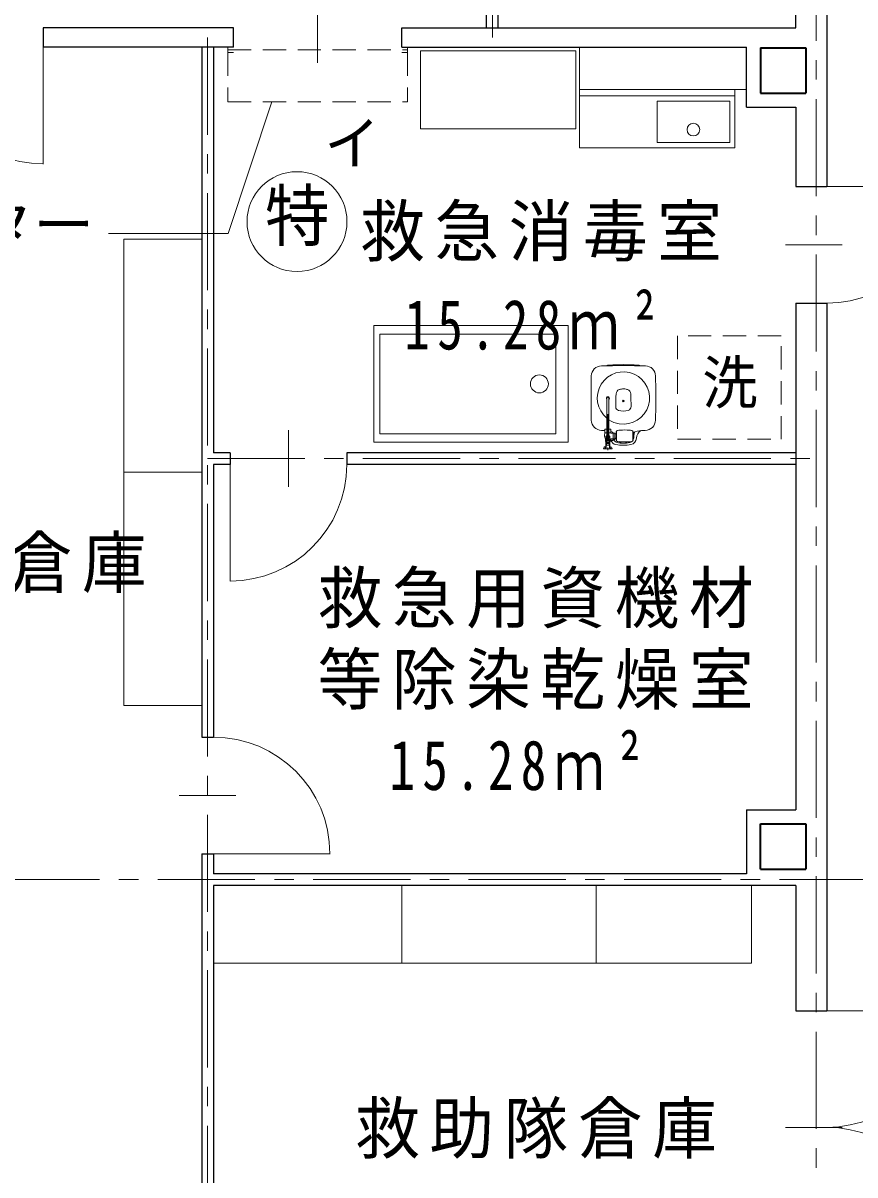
# Model space of a CAD drawing. Units: millimetres at full size; details may follow other scales. Extents: x -57346 to 60518, y -42813 to 41849.
# Drawn here: x -11290 to -4867, y -2724 to 6169 of the extents above; entities that cross this region are included whole.
import ezdxf
from ezdxf.enums import TextEntityAlignment as Align

# ---------------------------------------------------------------- set-up
doc = ezdxf.new("R2010")
doc.units = ezdxf.units.MM
doc.header["$LTSCALE"] = 150
doc.linetypes.add('CHAIN1', pattern=[8, 5, -1, 1, -1])
doc.linetypes.add('DASHED1', pattern=[1.8, 1.2, -0.6])
for name, color, linetype, lineweight in [('1-1_極細線', 4, 'Continuous', 9), ('1-2_細線', 7, 'Continuous', 18), ('1-3_中線', 3, 'Continuous', 25), ('1-4_太線', 2, 'Continuous', 35), ('1-8_ﾊｯﾁﾝｸﾞ', 4, 'Continuous', 9), ('1-A_中芯線', 4, 'CHAIN1', 9), ('1-D_文字', 4, 'Continuous', 9)]:
    doc.layers.add(name, color=color, linetype=linetype, lineweight=lineweight)
doc.styles.add('ＭＳ ゴシック', font='')
doc.styles.get('ＭＳ ゴシック').set_extended_font_data('MS Gothic')

# ---------------------------------------------------------------- blocks, each defined once
blk = doc.blocks.new('sinku3')
at = {"layer": '1-8_ﾊｯﾁﾝｸﾞ'}
for p, q in [((-930.8, -450), (-930.8, 450)), ((569.2, 450), (-930.8, 450)), ((569.2, -450), (569.2, 450)), ((-885.8, -385), (-885.8, 385)), ((474.2, 385), (-885.8, 385)), ((474.2, -385), (474.2, 385)), ((-885.8, -385), (474.2, -385)), ((-930.8, -450), (569.2, -450))]:
    blk.add_line(p, q, dxfattribs=at)
blk.add_circle((346.5, 0), 69.1, dxfattribs=at)
blk = doc.blocks.new('ost')
at = {"layer": '1-8_ﾊｯﾁﾝｸﾞ'}
for p, q in [((-141.1, 12.9), (-143.8, 12.5)), ((-33, 12.5), (-35.6, 12.9)), ((-22.5, -15.3), (-22.9, 1)), ((8.9, 69.7), (8.9, 66.7)), ((8.9, 69.7), (25.2, 69.7)), ((18.9, 69.7), (31.4, 69.7)), ((18.9, 67.1), (18.9, 69.7)), ((21.9, 53.7), (25.7, 53.7)), ((22.6, 8.4), (22.6, -4)), ((25.3, 8.7), (22.8, 8.7)), ((27, 60.2), (23.1, 61.4)), ((25.2, 13.7), (25.7, 15.7)), ((25.2, 13.7), (25.3, 8.7)), ((28.9, 8.7), (25.3, 8.7)), ((25.7, 53.7), (29.9, 53.7)), ((25.7, 53.7), (25.7, 15.7)), ((28.9, 13.7), (28.9, 18.9)), ((28.9, 8.5), (28.9, 13.7)), ((29.9, 42.7), (29.9, 56.4)), ((30.9, 41.7), (31.6, 41.7)), ((30.9, 22.3), (39.9, 27.5)), ((37.8, 1), (30.9, 5)), ((31.4, 69.7), (32.6, 69.7)), ((31.6, 32.9), (31.6, 41.7)), ((31.6, 41.7), (41.9, 41.7)), ((31.6, 32.7), (31.6, 32.9)), ((51.9, 69.7), (31.9, 69.7)), ((32.6, 69.7), (41.9, 69.7)), ((41.9, 79.7), (41.9, 59.7)), ((41.9, 69.7), (51.2, 69.7)), ((41.9, 69.7), (57.3, 69.7)), ((41.9, 41.7), (52.2, 41.7)), ((43.9, 27.5), (52.9, 22.3)), ((51.7, 4.3), (46, 1)), ((52.9, 5), (51.7, 4.3)), ((52.2, 32.9), (52.2, 41.7)), ((52.2, 41.7), (52.9, 41.7)), ((53.6, 3.5), (53.3, 2.7)), ((53.9, 42.7), (53.9, 56.5)), ((53.9, 53.7), (58.2, 53.7)), ((54.9, 18.9), (54.9, 13.7)), ((54.9, 13.7), (54.9, 8.5)), ((58.6, 8.7), (54.9, 8.7)), ((56.7, 60.3), (60.7, 61.5)), ((58.2, 53.7), (61.9, 53.7)), ((58.2, 53.7), (58.2, 15.7)), ((58.2, 15.7), (58.8, 13.7)), ((58.8, 13.7), (58.6, 8.7)), ((60.9, 8.7), (58.6, 8.7)), ((61.1, -4), (61.1, 8.4)), ((64.9, 67.2), (64.9, 69.7)), ((74.9, 69.7), (74.9, 66.7)), ((-236.2, -73.3), (-246.2, -73.3)), ((-162.5, -59.2), (-167.4, -61.1)), ((-160.9, -48.2), (-159.2, -32.3)), ((-159.2, -36.7), (-159.2, -24)), ((-158.3, -23), (-157.4, -14.1)), ((-154.3, -23), (-158.2, -23)), ((-154.3, -37.7), (-158.2, -37.7)), ((-156.2, -37.7), (-156.2, -49.9)), ((-154.3, -23), (-154.3, -37.7)), ((-143.8, -73.1), (-141.1, -73.5)), ((-35.6, -73.5), (-33, -73.1)), ((-22.9, -61.6), (-22.5, -45.3)), ((-22.1, -15.3), (-22.5, -15.3)), ((-22.1, -45.3), (-22.5, -45.3)), ((-22.1, -15.3), (-20.9, -14.1)), ((-22.1, -45.3), (-20.9, -46.6)), ((-20.9, -14.1), (-19.6, -14.1)), ((-20.9, -46.6), (-19.6, -46.6)), ((-19.2, -13.6), (-19.6, -14.1)), ((-19.2, -47), (-19.6, -46.6)), ((-17.6, -13.6), (-19.2, -13.6)), ((-17.6, -47), (-19.2, -47)), ((-17.1, -14.1), (-17.6, -13.6)), ((-17.1, -46.5), (-17.6, -47)), ((-17.1, -14.1), (-16.6, -13.6)), ((-17.1, -46.5), (-16.6, -47)), ((-15.1, -13.6), (-16.6, -13.6)), ((-15.1, -47), (-16.6, -47)), ((-14.6, -14.1), (-15.1, -13.6)), ((-14.6, -46.5), (-15.1, -47)), ((-14.6, -14.1), (-14.1, -13.6)), ((-14.6, -46.5), (-14.1, -47)), ((-14.1, -13.6), (-12.5, -13.6)), ((-14.1, -47), (-12.5, -47)), ((-12.2, -7.8), (-12.5, -8.3)), ((-12.5, -13.6), (-12.5, -8.3)), ((-12.5, -47), (-12.5, -13.6)), ((-12.5, -52.3), (-12.5, -47)), ((-12.2, -52.8), (-12.5, -52.3)), ((0.3, -7.8), (-12.2, -7.8)), ((0.3, -52.8), (-12.2, -52.8)), ((0.5, -8.3), (0.3, -7.8)), ((0.5, -52.3), (0.3, -52.8)), ((0.5, -9.3), (0.5, -8.3)), ((0.5, -51.3), (0.5, -9.3)), ((0.5, -9.3), (1.6, -9.3)), ((0.5, -52.3), (0.5, -51.3)), ((1.6, -51.3), (0.5, -51.3)), ((1.6, -9.3), (1.6, -51.3)), ((1.6, -51.3), (1.6, -52.3)), ((13.6, -52.3), (1.6, -52.3)), ((18.5, -63.6), (18.9, -63.7)), ((19.4, -53.8), (18.9, -53.8)), ((18.9, -54.3), (19.4, -53.8)), ((18.9, -79.8), (18.9, -54.3)), ((33.9, -53.8), (19.4, -53.8)), ((22.6, -4), (31.8, -4)), ((22.9, -83.8), (33.9, -83.8)), ((27.9, -28), (27.9, -14.7)), ((29.1, -12.5), (32.7, -10.4)), ((33.9, -32.9), (29.1, -30.1)), ((32.9, -13), (32.8, -12)), ((38.3, -35.4), (33.9, -32.9)), ((38.2, -29.3), (37.9, -0.5)), ((38.3, -35.4), (38.2, -29.3)), ((39.6, -167.8), (38.3, -34.3)), ((44.2, -167.8), (45.5, -34.3)), ((45.5, -29.3), (45.8, -0.5)), ((45.5, -35.4), (45.5, -29.3)), ((45.5, -35.4), (49.9, -32.9)), ((49.9, -32.9), (54.6, -30.1)), ((64.4, -53.8), (49.9, -53.8)), ((49.9, -83.8), (60.8, -83.8)), ((51.1, -10.4), (51, -11.3)), ((54.6, -12.5), (51.1, -10.4)), ((51.9, -4), (61.1, -4)), ((55.9, -28), (55.9, -14.7)), ((60.9, -6.3), (60.9, -5.2)), ((64.4, -53.8), (65, -53.3)), ((64.9, -54.3), (64.4, -53.8)), ((64.8, -79.8), (64.9, -54.3)), ((66.9, -25.8), (66.3, -25.8)), ((66.9, -41.8), (66.6, -41.8)), ((89.8, -73.3), (79.9, -73.3)), ((39.9, -194.8), (39.6, -167.8)), ((41.1, -166.3), (42.7, -166.3)), ((43.9, -194.8), (44.2, -167.8)), ((41.4, -196.3), (42.4, -196.3)), ((-85.2, -293.2), (-71, -307.4)), ((-71, -293.2), (-85.2, -307.4)), ((33.9, -321.3), (33.9, -317.8)), ((49.9, -321.3), (49.9, -317.8)), ((-86.6, -580.3), (-80.5, -580.3)), ((-78.1, -580.3), (-80.5, -580.3))]:
    blk.add_line(p, q, dxfattribs=at)
for points in [[(25.2, 69.7), (26.7, 69.7), (41.9, 69.7)], [(51.2, 69.7), (52.4, 69.7), (64.9, 69.7)], [(57.3, 69.7), (58.8, 69.7), (74.9, 69.7)], [(18.1, -8.3), (1.6, -8.3), (1.6, -9.3)], [(32.8, -12), (32.8, -11.3), (32.7, -10.4)], [(33.9, -317.8), (33.9, -312.6), (33.9, -32.9)], [(49.9, -317.8), (49.9, -312.6), (49.9, -32.9)]]:
    blk.add_lwpolyline(points, dxfattribs=at)
for centre, radius, start, end in [((-126.1, -15), 52, 101.15994, 177.65546), ((845.6, -30.3), 1000, 178.18276, 179.57887), ((-142.1, 0.8), 11.8, 98.08814, 177.26389), ((848.1, -30.3), 1000, 178.18276, 181.81724), ((-139.4, 1), 12, 98.25479, 178.18276), ((-117.6, -18.2), 40, 104.25829, 129.66082), ((-112.4, -185), 200, 93.4414, 98.25479), ((-78.1, -258.3), 300, 78.84006, 101.15994), ((-78.2, -173.3), 200, 90.00001, 104.25829), ((-88.4, -584.3), 600, 86.55861, 93.44139), ((-78.2, -26.3), 53, 49.25323, 128.41341), ((-78.2, -173.3), 200, 75.74171, 90.00001), ((-64.4, -185), 200, 81.74527, 86.55861), ((-37.4, 1), 12, 1.81724, 81.74527), ((-34.9, 0.6), 12, 1.79509, 80.97089), ((-38.7, -18.2), 40, 30.29204, 75.74171), ((-1024.9, -30.3), 1000, 358.18276, 1.81724), ((-30.1, -15), 52, 22.20585, 78.84006), ((15.9, -28.9), 36.8, 123.1231, 148.59282), ((9.7, -24.1), 29.6, 82.6405, 118.13444), ((14.5, -24.2), 26.9, 80.91171, 127.48515), ((21.9, 66.7), 13, 180, 270), ((11.7, -26.9), 32.2, 70.10929, 86.69636), ((11.6, -30.3), 33.4, 70.76664, 77.64188), ((24.9, 67.1), 6, 180, 253.07249), ((32.5, 2.2), 11.6, 146.13088, 147.96686), ((25.9, 56.4), 4, 0, 73.07249), ((41.9, 13.7), 14, 153.23454, 158.21321), ((41.9, 13.7), 14, 201.78679, 206.76546), ((68.9, 13.7), 40, 164.03473, 170.93129), ((41.9, 13.7), 14, 141.78679, 153.23454), ((41.9, 13.7), 14, 206.76546, 218.21321), ((68.9, 13.7), 40, 189.06871, 194.72466), ((30.9, 42.7), 1, 180, 270), ((-56.8, -19.4), 90, 5.68314, 14.72466), ((1.6, 32.9), 30, 344.03472, 0), ((41.9, 13.7), 10, 90.00001, 180), ((41.9, 13.7), 10, 180, 225.77708), ((41.9, 13.7), 7.6, 90.00001, 180), ((41.9, 13.7), 7.6, 180, 269.99999), ((27.9, -0.6), 10, 9.69452, 45.77708), ((27.9, -0.6), 10, 0.57056, 9.69452), ((41.9, 13.7), 14, 90, 98.21321), ((41.9, 13.7), 14, 81.78679, 90), ((41.9, 13.7), 10, 360, 90.00001), ((41.9, 13.7), 7.6, 360, 90.00001), ((41.9, 13.7), 7.6, 269.99999, 309.41169), ((55.8, -0.6), 10, 170.30547, 179.42944), ((55.8, -0.6), 10, 141.27195, 170.30547), ((41.9, 13.7), 7.6, 309.41169, 317.35585), ((41.9, 13.7), 7.6, 317.35585, 325.2555), ((55.8, -0.6), 10, 134.22292, 141.27195), ((41.9, 13.7), 7.6, 325.2555, 360), ((41.9, 13.7), 10, 314.22292, 316.77467), ((41.9, 13.7), 10, 316.77467, 326.164), ((41.9, 13.7), 10, 326.164, 360), ((140.6, -19.4), 90, 165.84521, 174.31688), ((82.2, 32.9), 30, 180, 195.96527), ((52.9, 42.7), 1, 270, 0), ((41.9, 13.7), 14, 26.76554, 38.21321), ((41.9, 13.7), 14, 321.78679, 333.23446), ((14.9, 13.7), 40, 9.06873, 15.96528), ((14.9, 13.7), 40, 345.27365, 350.93127), ((57.9, 56.5), 4, 107.22086, 180), ((41.9, 13.7), 14, 21.78679, 26.76554), ((41.9, 13.7), 14, 333.23446, 338.21321), ((58.9, 67.2), 6, 287.22086, 0), ((51.3, 2.2), 11.6, 32.03314, 33.86912), ((61.9, 66.7), 13, 270, 0), ((-246.2, -153.3), 80, 90, 178.64395), ((-236.2, 126.7), 200, 270, 290.10368), ((-248, -10), 70, 297.24455, 357.65545), ((-180.7, -46.2), 20, 311.68129, 354.13188), ((-166.2, -49.9), 10, 291.63117, 0), ((-158.2, -24), 1, 90, 180), ((-158.2, -36.7), 1, 180, 270), ((-117.6, -18.2), 40, 155.48301, 174.13188), ((-146.2, -28.3), 10, 144.90875, 147.93888), ((845.6, -30.3), 1000, 180.42113, 181.81724), ((-142.1, -61.5), 11.8, 182.73611, 261.91186), ((-139.4, -61.6), 12, 181.81724, 261.74518), ((-112.4, 124.4), 200, 261.7452, 266.55861), ((-88.4, 523.7), 600, 266.55861, 273.44139), ((-64.4, 124.4), 200, 273.44139, 278.25473), ((-37.4, -61.6), 12, 278.25475, 358.18274), ((-34.9, -61.3), 12, 279.02911, 358.20487), ((-1022.4, -30.3), 1000, 359.14053, 0.85947), ((64.1, -64.3), 96.5, 145.51909, 148.31003), ((24.1, -36.3), 42.4, 127.76644, 137.70857), ((9.8, -49.9), 10, 196.76359, 248.36883), ((79.9, 126.7), 200, 248.36883, 252.12704), ((13.6, -62.3), 10, 58.21167, 90), ((18.2, -3.9), 4.42, 268.90409, 358.90409), ((22.9, -79.8), 4, 180, 270), ((41.9, -21.3), 15.5, 145.41467, 154.58534), ((41.9, -21.3), 15.5, 205.41458, 214.58525), ((41.9, -21.3), 13.5, 132.31946, 254.4759), ((-56.8, -19.4), 90, 358.86425, 4.02139), ((41.9, -21.3), 8.75, 178.86425, 245.24771), ((41.9, -21.3), 13.5, 285.52411, 47.68078), ((41.9, -21.3), 8.75, 294.75235, 1.13575), ((140.6, -19.4), 90, 174.88466, 181.13613), ((41.9, -21.3), 15.5, 25.41466, 34.58546), ((41.9, -21.3), 15.5, 325.41476, 334.58556), ((60.8, -79.8), 4, 270, 0), ((63.9, -5.2), 3, 156.44354, 180), ((75.9, -6.3), 15, 180, 204.61998), ((15.9, -33.8), 51, 9.02485, 24.61998), ((79.9, 126.7), 200, 265.67257, 270), ((-34.1, -33.8), 101, 348.86246, 355.45696), ((15.9, -33.8), 51, 3.93556, 9.02525), ((-34.1, -33.8), 101, 355.45696, 359.99996), ((15.9, -33.8), 51, 359.99944, 3.9346), ((66.9, -26.8), 1, 7.88903, 90), ((66.9, -40.8), 1, 270, 352.11097), ((16.4, -33.8), 52, 352.11097, 7.88903), ((89.8, -153.3), 80, 1.35605, 90), ((6893.1, -322.3), 7221.2, 178.64395, 180.04305), ((-78.2, -323.3), 202, 80.88504, 50.66555), ((-78.2, -323.3), 202, 56.31415, 80.88504), ((41.1, -167.8), 1.5, 90, 180.57056), ((42.7, -167.8), 1.5, 359.42944, 90), ((-7049.4, -322.3), 7221.2, 359.97975, 1.35605), ((-107.2, -255.9), 30, 106.85796, 181.47202), ((1862.8, -250.3), 2000, 180.181, 183.04405), ((-78.2, -351.6), 130, 73.14204, 106.85796), ((-49.2, -255.9), 30, 1.14955, 73.14204), ((-2019.2, -250.3), 2000, 356.95592, 359.85829), ((41.4, -194.8), 1.5, 180.57056, 270), ((42.4, -194.8), 1.5, 270, 359.42944), ((6893.1, -322.3), 7221.2, 180.04305, 181.35605), ((41.9, -321.3), 11.8, 132.46234, 47.53766), ((41.9, -321.3), 8.75, 156.10449, 23.89551), ((41.9, -321.3), 8, 180, 0), ((-7049.4, -322.3), 7221.2, 358.64395, 359.97975), ((-99.4, -354.7), 35, 183.04405, 250.93888), ((-78.2, -293.3), 100, 250.93888, 258.34821), ((-78.2, -293.3), 100, 258.34821, 269.99998), ((-78.2, -293.3), 100, 269.99998, 288.0096), ((-78.2, -293.3), 100, 288.00961, 289.06107), ((-56.9, -354.7), 35, 289.06107, 356.95592), ((-246.2, -491.3), 80, 181.35605, 268.63588), ((89.8, -491.3), 80, 271.36412, 358.64395), ((-78.2, 6563.7), 7137, 268.63588, 270), ((-181.6, -487.5), 90, 249.85895, 266.89517), ((-78.1, 1419), 1999.3, 266.89388, 269.75602), ((-78.1, -556.7), 25.1, 250.221, 289.79008), ((-78.2, 6563.7), 7137, 270, 271.36412), ((-78.1, 1419.7), 2000, 270, 273.10483), ((25.3, -487.5), 90, 273.10483, 290.1438)]:
    blk.add_arc(centre, radius, start, end, dxfattribs=at)
blk = doc.blocks.new('daitukiissou')
at = {"layer": '1-8_ﾊｯﾁﾝｸﾞ'}
for p, q in [((418.2, 224.6), (418.2, -225.4)), ((-781.8, 174.6), (418.2, 174.6)), ((-181.8, 134.6), (378.2, 134.6)), ((-181.8, 134.6), (-181.8, -185.4)), ((378.2, 134.6), (378.2, -185.4)), ((378.2, -185.4), (-181.8, -185.4))]:
    blk.add_line(p, q, dxfattribs=at)
blk.add_lwpolyline([(418.2, -225.4), (-781.8, -225.4), (-781.8, 224.6), (418.2, 224.6)], dxfattribs=at)
blk.add_circle((98.2, -85.8), 48.8, dxfattribs=at)
blk = doc.blocks.new('kouseitana')
at = {"layer": '1-8_ﾊｯﾁﾝｸﾞ'}
blk.add_lwpolyline([(-600, -300), (600, -300), (600, 300), (-600, 300)], close=True, dxfattribs=at)

msp = doc.modelspace()

# ---------------------------------------------------------------- linework, layer by layer
at = {"layer": '1-1_極細線'}
for p, q in [((-9015.9, 6275), (-9015.9, 5862.4)), ((-11133.7, 5079.1), (-11133.7, 5981.2)), ((-4182.8, 4906.2), (-5084.9, 4906.2)), ((-4966.2, 4456.2), (-5403.7, 4456.2)), ((-9240.9, 2587.4), (-9240.9, 3025)), ((-9690.9, 1859.1), (-9690.9, 2761.2)), ((-9647.2, 206.2), (-10084.7, 206.2)), ((-8918.8, -243.8), (-9820.9, -243.8)), ((-4182.8, -1456.3), (-5084.9, -1456.3)), ((-5403.7, -2356.3), (-4966.2, -2356.3))]:
    msp.add_line(p, q, dxfattribs=at)
for centre, start, end in [((-11133.7, 5981.2), 180, 270), ((-5084.9, 4906.2), 270, 0), ((-9690.9, 2761.2), 270, 0), ((-9820.9, -243.8), 0, 90), ((-5084.9, -1456.3), 270, 0), ((-5084.9, -3256.3), 0, 90)]:
    msp.add_arc(centre, 900, start, end, dxfattribs=at)
at = {"layer": '1-2_細線'}
for q in [(-6994.7, 5981.2), (-5703.4, 5656.2)]:
    msp.add_line((-6994.7, 5656.2), q, dxfattribs=at)
at = {"layer": '1-3_中線'}
for p, q in [((-7710.9, 6131.2), (-7710.9, 8206.2)), ((-7620.9, 6131.2), (-7620.9, 8116.2)), ((-9665.9, 6131.2), (-11133.7, 6131.2)), ((-11133.7, 6131.2), (-11133.7, 5981.2)), ((-9665.9, 5981.2), (-9665.9, 6131.2)), ((-8365.9, 5981.2), (-8365.9, 6131.2)), ((-8365.9, 6131.2), (-5323.4, 6131.2)), ((-9665.9, 5981.2), (-11133.7, 5981.2)), ((-9910.9, 5981.2), (-9910.9, 656.2)), ((-9820.9, 5981.2), (-9820.9, 2851.2)), ((-8365.9, 5981.2), (-5703.4, 5981.2)), ((-5703.4, 5518.7), (-5703.4, 5981.2)), ((-5323.4, 4906.2), (-5084.9, 4906.2)), ((-5323.4, 4006.2), (-5084.9, 4006.2)), ((-5323.4, 4006.2), (-5323.4, 93.7)), ((-5084.9, 4006.2), (-5084.9, -1456.3)), ((-9690.9, 2851.2), (-9820.9, 2851.2)), ((-5323.4, 2851.2), (-8790.9, 2851.2)), ((-8790.9, 2851.2), (-8790.9, 2761.2)), ((-9820.9, 2761.2), (-9820.9, 656.2)), ((-5323.4, 2761.2), (-8790.9, 2761.2)), ((-9910.9, 656.2), (-9820.9, 656.2)), ((-5703.4, 93.7), (-5323.4, 93.7)), ((-5703.4, 93.7), (-5703.4, -398.8)), ((-9910.9, -243.8), (-9910.9, -4198.8)), ((-9910.9, -243.8), (-9820.9, -243.8)), ((-9820.9, -243.8), (-9820.9, -398.8)), ((-5703.4, -398.8), (-9820.9, -398.8)), ((-5323.4, -488.8), (-9820.9, -488.8)), ((-9820.9, -488.8), (-9820.9, -4198.8)), ((-5323.4, -488.8), (-5323.4, -1456.3)), ((-5323.4, -1456.3), (-5084.9, -1456.3))]:
    msp.add_line(p, q, dxfattribs=at)
for points in [[(-5323.4, 6131.2), (-5323.4, 7152.7), (-5084.9, 7152.7), (-5084.9, 4906.2)], [(-5703.4, 5518.7), (-5323.4, 5518.7), (-5323.4, 4906.2)], [(-9690.9, 2851.2), (-9690.9, 2761.2), (-9820.9, 2761.2)]]:
    msp.add_lwpolyline(points, dxfattribs=at)
at = {"layer": '1-4_太線'}
for p, q in [((-5595.9, 5976.2), (-5595.9, 5626.2)), ((-5595.9, 5976.2), (-5245.9, 5976.2)), ((-5245.9, 5976.2), (-5245.9, 5626.2)), ((-5595.9, 5626.2), (-5245.9, 5626.2)), ((-5595.9, -363.8), (-5595.9, -13.8)), ((-5595.9, -13.8), (-5245.9, -13.8)), ((-5245.9, -13.8), (-5245.9, -363.8)), ((-5595.9, -363.8), (-5245.9, -363.8))]:
    msp.add_line(p, q, dxfattribs=at)
at = {"layer": '1-8_ﾊｯﾁﾝｸﾞ', "color": 7, "lineweight": 18}
for p, q in [((-9709.9, 5981.2), (-9665.9, 5981.2)), ((-9709.9, 5981.2), (-9709.9, 5942.2)), ((-8365.9, 5981.2), (-8321.9, 5981.2)), ((-8321.9, 5942.2), (-8321.9, 5981.2)), ((-9665.9, 5942.2), (-9709.9, 5942.2)), ((-8321.9, 5942.2), (-8365.9, 5942.2))]:
    msp.add_line(p, q, dxfattribs=at)
at = {"layer": '1-8_ﾊｯﾁﾝｸﾞ', "color": 7, "linetype": 'DASHED1', "lineweight": 18}
for p, q in [((-9709.9, 5961.7), (-8321.9, 5961.7)), ((-9709.9, 5942.2), (-9709.9, 5561.7)), ((-8321.9, 5942.2), (-8321.9, 5561.7)), ((-9709.9, 5561.7), (-8321.9, 5561.7))]:
    msp.add_line(p, q, dxfattribs=at)
at = {"layer": '1-8_ﾊｯﾁﾝｸﾞ'}
for p, q in [((-10510.9, 901.2), (-10510.9, 4501.2)), ((-9910.9, 4501.2), (-10510.9, 4501.2)), ((-9910.9, 901.2), (-9910.9, 4501.2)), ((-9910.9, 2701.2), (-10510.9, 2701.2)), ((-9910.9, 901.2), (-10510.9, 901.2)), ((-9820.9, -488.8), (-9820.9, -1088.8)), ((-8365.9, -488.8), (-8365.9, -1088.8)), ((-6865.9, -488.8), (-6865.9, -1088.8)), ((-9820.9, -1088.8), (-5665.9, -1088.8))]:
    msp.add_line(p, q, dxfattribs=at)
at = {"layer": '1-8_ﾊｯﾁﾝｸﾞ', "linetype": 'DASHED1'}
for p, q in [((-6236.2, 3755.1), (-6236.2, 2955.1)), ((-5436.2, 3755.1), (-6236.2, 3755.1)), ((-5436.2, 2955.1), (-5436.2, 3755.1)), ((-6236.2, 2955.1), (-5436.2, 2955.1))]:
    msp.add_line(p, q, dxfattribs=at)
at = {"layer": '1-8_ﾊｯﾁﾝｸﾞ'}
msp.add_lwpolyline([(-9820.9, -488.8), (-5665.9, -488.8), (-5665.9, -1088.8)], dxfattribs=at)
at = {"layer": '1-A_中芯線'}
for p, q in [((-5165.9, 19981.9), (-5165.9, -21867.6)), ((-7665.9, 6056.2), (-7665.9, 8161.2)), ((-9865.9, 6056.2), (-9865.9, -4243.8)), ((-9865.9, 2806.2), (-5165.9, 2806.2)), ((-49849.9, -443.8), (-1393.2, -443.8))]:
    msp.add_line(p, q, dxfattribs=at)
at = {"layer": '1-D_文字', "color": 7, "lineweight": 18}
for p, q in [((-9370.1, 5561.7), (-9705.8, 4544)), ((-9705.8, 4544), (-10630.3, 4544))]:
    msp.add_line(p, q, dxfattribs=at)
msp.add_circle((-9175, 4635.6), 385.6, dxfattribs=at)

# ---------------------------------------------------------------- block references
at = {"layer": '1-8_ﾊｯﾁﾝｸﾞ'}
for name, p in [('daitukiissou', (-6212.8, 5431.6)), ('sinku3', (-7650.2, 3382.9))]:
    msp.add_blockref(name, p, dxfattribs=at)
at = {"layer": '1-8_ﾊｯﾁﾝｸﾞ', "rotation": 180}
msp.add_blockref('ost', (-6733.2, 2950.9), dxfattribs=at)
at = {"layer": '1-D_文字'}
msp.add_blockref('kouseitana', (-7621.3, 5653.1), dxfattribs=at)

# ---------------------------------------------------------------- texts
at = {"layer": '1-2_細線', "style": 'ＭＳ ゴシック', "width": 0.95}
for s, height, p in [('イ', 329.9, (-8964, 4976.4)), ('特', 384.9, (-9422.5, 4373.1))]:
    msp.add_text(s, height=height, dxfattribs=at).set_placement(p, align=Align.BOTTOM_LEFT)
at = {"layer": '1-D_文字', "color": 7, "style": 'ＭＳ ゴシック'}
for s, width, p in [('防火シャッター', 1.05, (-14046.7, 4349.5)), ('洗', 0.95, (-6046.2, 3130.1))]:
    msp.add_text(s, height=329.9, dxfattribs=dict(at, width=width)).set_placement(p, align=Align.BOTTOM_LEFT)
at = {"layer": '1-D_文字', "color": 7, "char_height": 384.9, "attachment_point": 7, "style": 'ＭＳ ゴシック'}
for s, insert in [('\\T1.15;\\W0.95;救急消毒室', (-8688, 4327)), ('\\T1.29;\\W0.75;15.28ｍ²', (-8345.2, 3642.7)), ('\\T1.15;\\W0.95;救急資機材倉庫', (-14276.9, 1767.8)), ('\\T1.15;\\W0.95;救急用資機材', (-9016.3, 1494.2)), ('\\T1.15;\\W0.95;等除染乾燥室', (-9016.3, 868.5)), ('\\T1.29;\\W0.75;15.28ｍ²', (-8460.8, 241.9)), ('\\T1.15;\\W0.95;救助隊倉庫', (-8726.3, -2598.4))]:
    msp.add_mtext(s, dxfattribs=dict(at, insert=insert))

doc.saveas('drawing.dxf')
